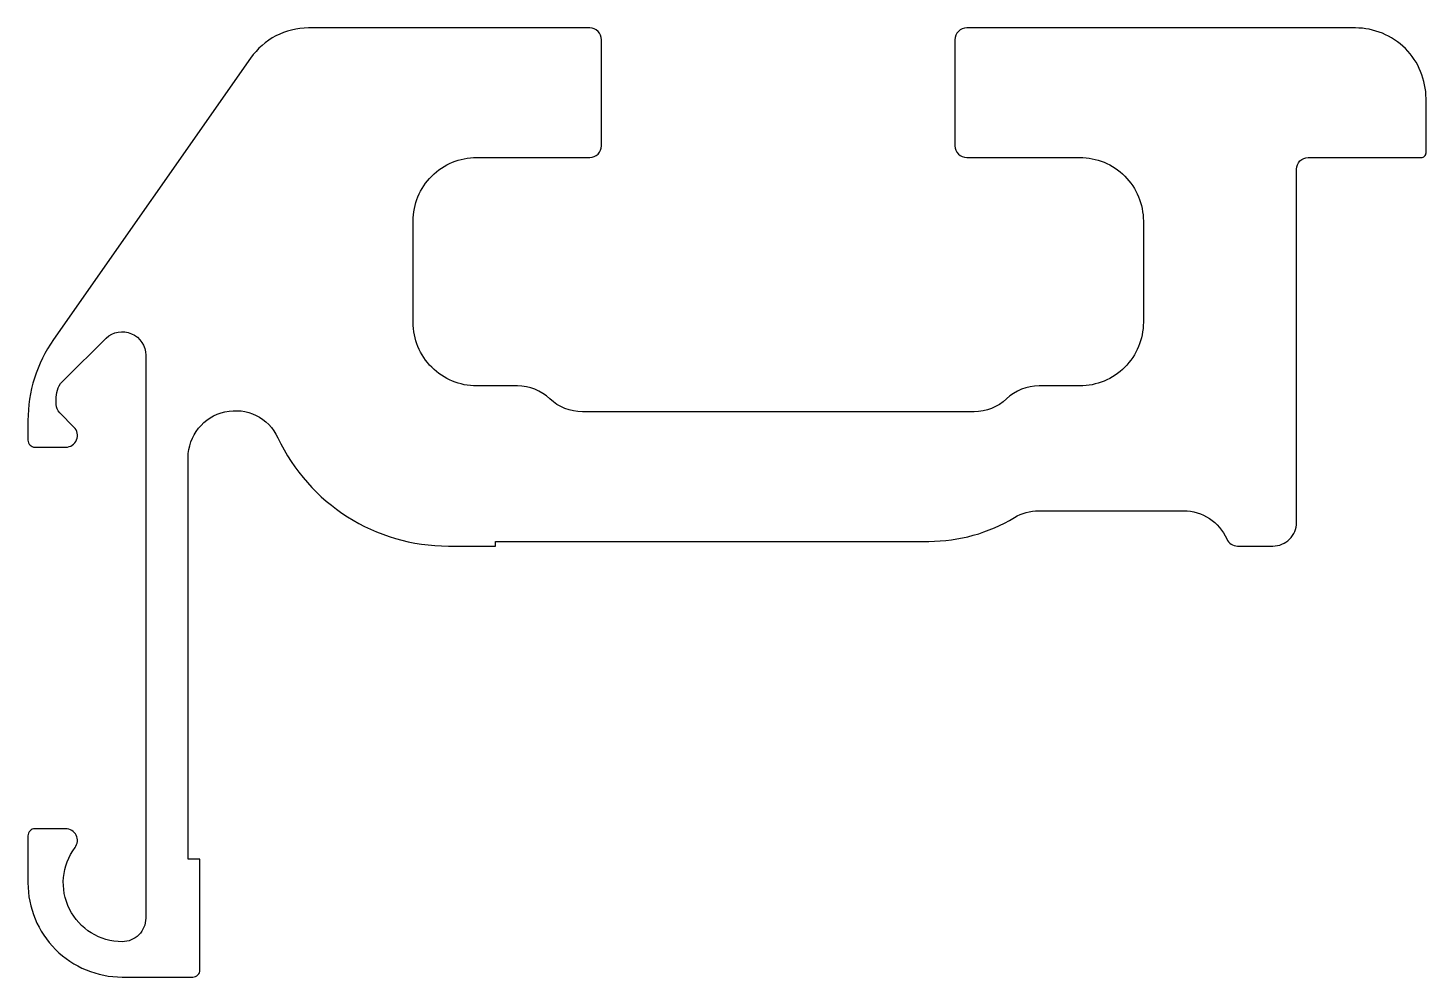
# Model space of a CAD drawing. Extents: x 136.6 to 195.9, y 198.6 to 238.9.
import ezdxf

# ---------------------------------------------------------------- set-up
doc = ezdxf.new("R2010")
doc.units = 0
doc.layers.get('0').update_dxf_attribs({"linetype": 'CONTINUOUS'})

msp = doc.modelspace()

# ---------------------------------------------------------------- linework, layer by layer
msp.add_lwpolyline([(143.889, 198.915), (143.889, 203.615), (143.389, 203.615), (143.389, 220.665, -0.801505), (147.199, 221.515, 0.29076), (154.441, 216.915), (156.439, 216.915), (156.439, 217.115), (174.839, 217.115, 0.136889), (178.463, 218.126, -0.136889), (179.498, 218.415), (185.649, 218.415, -0.298217), (187.482, 217.215, 0.298217), (187.94, 216.915), (189.439, 216.915, 0.414214), (190.439, 217.915), (190.439, 232.915, -0.414214), (190.939, 233.415), (195.739, 233.415, 0.414214), (195.939, 233.615), (195.939, 235.915, 0.414214), (192.939, 238.915), (176.439, 238.915, 0.414214), (175.939, 238.415), (175.939, 233.915, 0.414214), (176.439, 233.415), (181.239, 233.415, -0.414214), (183.939, 230.715), (183.939, 226.415, -0.414214), (181.239, 223.715), (179.509, 223.715, 0.192258), (178.132, 223.165, -0.192258), (176.754, 222.615), (160.124, 222.615, -0.192258), (158.747, 223.165, 0.192258), (157.369, 223.715), (155.639, 223.715, -0.414214), (152.939, 226.415), (152.939, 230.715, -0.414214), (155.639, 233.415), (160.439, 233.415, 0.414214), (160.939, 233.915), (160.939, 238.415, 0.414214), (160.439, 238.915), (148.501, 238.915, 0.244698), (146.043, 237.635), (137.674, 225.683, 0.153915), (136.589, 222.242), (136.589, 221.415, 0.414214), (136.889, 221.115), (138.189, 221.115, 0.668179), (138.543, 221.968), (137.936, 222.575, -0.198912), (137.789, 222.929), (137.789, 223.236), (137.789, 223.236, -0.207495), (138.106, 223.966), (139.906, 225.745, -0.656322), (141.589, 225.015), (141.589, 201.115, -0.414214), (140.589, 200.115, -0.618034), (138.589, 204.115, 0.618034), (138.189, 204.915), (136.889, 204.915, 0.414214), (136.589, 204.615), (136.589, 202.615, 0.414214), (140.589, 198.615), (143.589, 198.615, 0.414214)], format="xyb", close=True)

doc.saveas('drawing.dxf')
